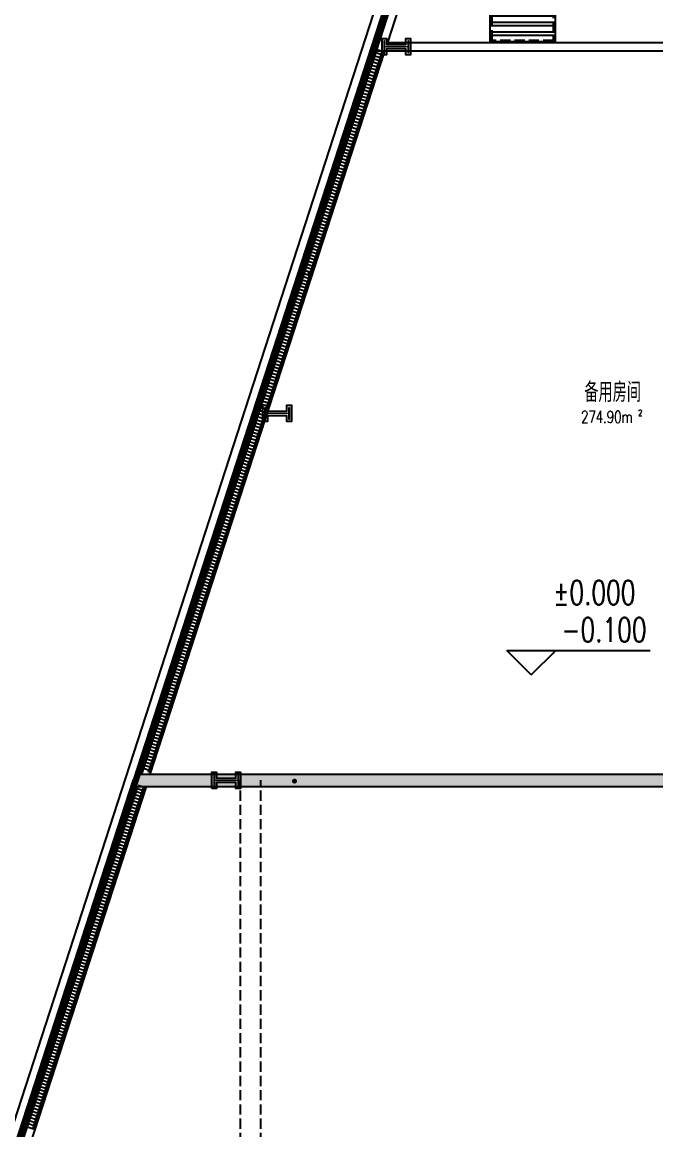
# Model space of a CAD drawing. Extents: x -474411 to 577939, y 0 to 1014176.
# Drawn here: x -248460 to -232918, y 778245 to 805420 of the extents above; entities that cross this region are included whole.
import ezdxf

# ---------------------------------------------------------------- set-up
doc = ezdxf.new("R2010")
doc.units = 0
doc.header["$LTSCALE"] = 1000
doc.header["$MEASUREMENT"] = 0
doc.linetypes.add('DASH', pattern=[0.35, 0.25, -0.1])
doc.layers.get('Defpoints').update_dxf_attribs({"color": 210})
for name, color, linetype in [('A-HATCH-2', 251, 'Continuous'), ('A-LIN-V', 9, 'Continuous'), ('A-SFCE', 30, 'Continuous'), ('A-WINDOW', 140, 'Continuous'), ('AS-WALL', 40, 'Continuous'), ('AS-结构边线层', 200, 'Continuous'), ('DIM_SYMB', 3, 'Continuous'), ('PUB_HATCH', 8, 'Continuous'), ('PUB_TEXT', 7, 'Continuous'), ('建-墙-幕', 4, 'Continuous'), ('建-房间', 7, 'Continuous'), ('建-标高', 3, 'Continuous')]:
    doc.layers.add(name, color=color, linetype=linetype)
doc.layers.add('S-col', color=2, linetype='Continuous', lineweight=0)
doc.styles.add('A-AREA', font='SIMPLEX', dxfattribs={"bigfont": 'GBCBIG'})
doc.styles.add('A-STANDARD', font='SIMPLEX', dxfattribs={"bigfont": 'GBCBIG'})

# ---------------------------------------------------------------- blocks, each defined once
blk = doc.blocks.new('43243')
at = {"layer": 'AS-结构边线层', "color": 8}
blk.add_lwpolyline([(-230898, 832220), (-254254, 760236), (-254254, 741420), (-248304, 741420), (-248304, 741670), (-246204, 741670), (-246204, 741420), (-231804, 741420), (-231804, 741670), (-229704, 741670), (-229704, 741420), (-228964, 741420), (-228964, 741250), (-222244, 741250), (-222244, 741420), (-215304, 741420)], dxfattribs=at)
blk = doc.blocks.new('w4234324')
at = {"layer": 'A-HATCH-2', "color": 8}
for points in [[(-239634, 804620), (-239634, 805020), (-239522, 805020), (-239522, 804874), (-239046, 804874), (-239046, 805020), (-238934, 805020), (-238934, 804620), (-239046, 804620), (-239046, 804766), (-239522, 804766), (-239522, 804620)], [(-242554, 795620), (-242554, 796020), (-242442, 796020), (-242442, 795874), (-241966, 795874), (-241966, 796020), (-241854, 796020), (-241854, 795620), (-241966, 795620), (-241966, 795766), (-242442, 795766), (-242442, 795620)], [(-243804, 786620), (-243804, 787020), (-243692, 787020), (-243692, 786874), (-243216, 786874), (-243216, 787020), (-243104, 787020), (-243104, 786620), (-243216, 786620), (-243216, 786766), (-243692, 786766), (-243692, 786620)]]:
    blk.add_lwpolyline(points, close=True, dxfattribs=at)
at = {"layer": 'S-col', "color": 8}
for points in [[(-239584, 804670), (-239584, 804970), (-239572, 804970), (-239572, 804824), (-238996, 804824), (-238996, 804970), (-238984, 804970), (-238984, 804670), (-238996, 804670), (-238996, 804816), (-239572, 804816), (-239572, 804670)], [(-242504, 795670), (-242504, 795970), (-242492, 795970), (-242492, 795824), (-241916, 795824), (-241916, 795970), (-241904, 795970), (-241904, 795670), (-241916, 795670), (-241916, 795816), (-242492, 795816), (-242492, 795670)], [(-243754, 786670), (-243754, 786970), (-243742, 786970), (-243742, 786824), (-243166, 786824), (-243166, 786970), (-243154, 786970), (-243154, 786670), (-243166, 786670), (-243166, 786816), (-243742, 786816), (-243742, 786670)]]:
    blk.add_lwpolyline(points, close=True, dxfattribs=at)
blk = doc.blocks.new('34242343243')
at = {"color": 8}
for p, q in [((-239596, 804604), (-239786, 804665)), ((-239571, 804680), (-239761, 804742)), ((-239583, 804642), (-239659, 804666)), ((-239670, 804375), (-239860, 804436)), ((-239645, 804451), (-239835, 804513)), ((-239620, 804527), (-239811, 804589)), ((-239658, 804413), (-239734, 804437)), ((-239633, 804489), (-239709, 804514)), ((-239608, 804565), (-239684, 804590)), ((-239769, 804069), (-239959, 804131)), ((-239744, 804146), (-239935, 804207)), ((-239720, 804222), (-239910, 804284)), ((-239695, 804298), (-239885, 804360)), ((-239757, 804107), (-239833, 804132)), ((-239732, 804184), (-239808, 804208)), ((-239707, 804260), (-239783, 804285)), ((-239682, 804336), (-239758, 804361)), ((-239843, 803840), (-240034, 803902)), ((-239819, 803917), (-240009, 803978)), ((-239794, 803993), (-239984, 804055)), ((-239856, 803802), (-239932, 803827)), ((-239831, 803878), (-239907, 803903)), ((-239806, 803955), (-239882, 803979)), ((-239781, 804031), (-239858, 804056)), ((-239942, 803535), (-240133, 803597)), ((-239918, 803611), (-240108, 803673)), ((-239893, 803688), (-240083, 803749)), ((-239868, 803764), (-240058, 803826)), ((-239930, 803573), (-240006, 803598)), ((-239905, 803649), (-239981, 803674)), ((-239881, 803726), (-239957, 803750)), ((-240042, 803230), (-240232, 803291)), ((-240017, 803306), (-240207, 803368)), ((-239992, 803382), (-240182, 803444)), ((-239967, 803459), (-240157, 803520)), ((-240029, 803268), (-240105, 803292)), ((-240004, 803344), (-240080, 803369)), ((-239980, 803420), (-240056, 803445)), ((-239955, 803497), (-240031, 803521)), ((-240116, 803000), (-240306, 803062)), ((-240091, 803077), (-240281, 803139)), ((-240066, 803153), (-240257, 803215)), ((-240103, 803039), (-240180, 803063)), ((-240079, 803115), (-240155, 803140)), ((-240054, 803191), (-240130, 803216)), ((-240215, 802695), (-240405, 802757)), ((-240190, 802771), (-240380, 802833)), ((-240165, 802848), (-240356, 802910)), ((-240141, 802924), (-240331, 802986)), ((-240203, 802733), (-240279, 802758)), ((-240178, 802810), (-240254, 802834)), ((-240153, 802886), (-240229, 802911)), ((-240128, 802962), (-240204, 802987)), ((-240289, 802466), (-240479, 802528)), ((-240264, 802542), (-240455, 802604)), ((-240240, 802619), (-240430, 802681)), ((-240277, 802504), (-240353, 802529)), ((-240252, 802581), (-240328, 802605)), ((-240227, 802657), (-240303, 802682)), ((-240388, 802161), (-240579, 802223)), ((-240364, 802237), (-240554, 802299)), ((-240339, 802313), (-240529, 802375)), ((-240314, 802390), (-240504, 802452)), ((-240376, 802199), (-240452, 802224)), ((-240351, 802275), (-240427, 802300)), ((-240326, 802352), (-240402, 802376)), ((-240302, 802428), (-240378, 802453)), ((-240463, 801932), (-240653, 801994)), ((-240438, 802008), (-240628, 802070)), ((-240413, 802084), (-240603, 802146)), ((-240450, 801970), (-240526, 801995)), ((-240425, 802046), (-240502, 802071)), ((-240401, 802123), (-240477, 802147)), ((-240562, 801626), (-240752, 801688)), ((-240537, 801703), (-240727, 801765)), ((-240512, 801779), (-240702, 801841)), ((-240487, 801855), (-240678, 801917)), ((-240549, 801665), (-240625, 801689)), ((-240525, 801741), (-240601, 801766)), ((-240500, 801817), (-240576, 801842)), ((-240475, 801894), (-240551, 801918)), ((-240661, 801321), (-240851, 801383)), ((-240636, 801397), (-240826, 801459)), ((-240611, 801474), (-240801, 801536)), ((-240586, 801550), (-240777, 801612)), ((-240648, 801359), (-240724, 801384)), ((-240624, 801436), (-240700, 801460)), ((-240599, 801512), (-240675, 801537)), ((-240574, 801588), (-240650, 801613)), ((-240735, 801092), (-240925, 801154)), ((-240710, 801168), (-240901, 801230)), ((-240685, 801245), (-240876, 801306)), ((-240723, 801130), (-240799, 801155)), ((-240698, 801207), (-240774, 801231)), ((-240673, 801283), (-240749, 801308)), ((-240834, 800787), (-241024, 800848)), ((-240809, 800863), (-241000, 800925)), ((-240785, 800939), (-240975, 801001)), ((-240760, 801016), (-240950, 801077)), ((-240822, 800825), (-240898, 800850)), ((-240797, 800901), (-240873, 800926)), ((-240772, 800978), (-240848, 801002)), ((-240747, 801054), (-240824, 801079)), ((-240908, 800558), (-241099, 800619)), ((-240884, 800634), (-241074, 800696)), ((-240859, 800710), (-241049, 800772)), ((-240896, 800596), (-240972, 800621)), ((-240871, 800672), (-240947, 800697)), ((-240846, 800749), (-240923, 800773)), ((-241007, 800252), (-241198, 800314)), ((-240983, 800329), (-241173, 800390)), ((-240958, 800405), (-241148, 800467)), ((-240933, 800481), (-241123, 800543)), ((-240995, 800291), (-241071, 800315)), ((-240970, 800367), (-241046, 800392)), ((-240946, 800443), (-241022, 800468)), ((-240921, 800520), (-240997, 800544)), ((-241082, 800023), (-241272, 800085)), ((-241057, 800100), (-241247, 800161)), ((-241032, 800176), (-241222, 800238)), ((-241069, 800062), (-241145, 800086)), ((-241045, 800138), (-241121, 800163)), ((-241020, 800214), (-241096, 800239)), ((-241181, 799718), (-241371, 799780)), ((-241156, 799794), (-241346, 799856)), ((-241131, 799871), (-241322, 799932)), ((-241107, 799947), (-241297, 800009)), ((-241168, 799756), (-241245, 799781)), ((-241144, 799833), (-241220, 799857)), ((-241119, 799909), (-241195, 799934)), ((-241094, 799985), (-241170, 800010)), ((-241255, 799489), (-241445, 799551)), ((-241230, 799565), (-241421, 799627)), ((-241206, 799642), (-241396, 799703)), ((-241243, 799527), (-241319, 799552)), ((-241218, 799604), (-241294, 799628)), ((-241193, 799680), (-241269, 799705)), ((-241354, 799184), (-241544, 799245)), ((-241329, 799260), (-241520, 799322)), ((-241305, 799336), (-241495, 799398)), ((-241280, 799413), (-241470, 799474)), ((-241342, 799222), (-241418, 799247)), ((-241317, 799298), (-241393, 799323)), ((-241292, 799375), (-241368, 799399)), ((-241268, 799451), (-241344, 799476)), ((-241453, 798878), (-241644, 798940)), ((-241429, 798955), (-241619, 799016)), ((-241404, 799031), (-241594, 799093)), ((-241379, 799107), (-241569, 799169)), ((-241441, 798917), (-241517, 798941)), ((-241416, 798993), (-241492, 799018)), ((-241391, 799069), (-241467, 799094)), ((-241367, 799146), (-241443, 799170)), ((-241528, 798649), (-241718, 798711)), ((-241503, 798726), (-241693, 798787)), ((-241478, 798802), (-241668, 798864)), ((-241515, 798688), (-241591, 798712)), ((-241490, 798764), (-241567, 798789)), ((-241466, 798840), (-241542, 798865)), ((-241627, 798344), (-241817, 798406)), ((-241602, 798420), (-241792, 798482)), ((-241577, 798497), (-241767, 798558)), ((-241552, 798573), (-241743, 798635)), ((-241614, 798382), (-241690, 798407)), ((-241590, 798459), (-241666, 798483)), ((-241565, 798535), (-241641, 798560)), ((-241540, 798611), (-241616, 798636)), ((-241701, 798115), (-241891, 798177)), ((-241676, 798191), (-241866, 798253)), ((-241651, 798268), (-241842, 798329)), ((-241689, 798153), (-241765, 798178)), ((-241664, 798230), (-241740, 798254)), ((-241639, 798306), (-241715, 798331)), ((-241800, 797810), (-241990, 797871)), ((-241775, 797886), (-241966, 797948)), ((-241751, 797962), (-241941, 798024)), ((-241726, 798039), (-241916, 798100)), ((-241788, 797848), (-241864, 797873)), ((-241763, 797924), (-241839, 797949)), ((-241738, 798001), (-241814, 798025)), ((-241713, 798077), (-241789, 798102)), ((-241874, 797581), (-242065, 797642)), ((-241850, 797657), (-242040, 797719)), ((-241825, 797733), (-242015, 797795)), ((-241862, 797619), (-241938, 797644)), ((-241837, 797695), (-241913, 797720)), ((-241812, 797771), (-241889, 797796)), ((-241973, 797275), (-242164, 797337)), ((-241949, 797352), (-242139, 797413)), ((-241924, 797428), (-242114, 797490)), ((-241899, 797504), (-242089, 797566)), ((-241961, 797313), (-242037, 797338)), ((-241936, 797390), (-242012, 797415)), ((-241912, 797466), (-241988, 797491)), ((-241887, 797542), (-241963, 797567)), ((-242048, 797046), (-242238, 797108)), ((-242023, 797123), (-242213, 797184)), ((-241998, 797199), (-242188, 797261)), ((-242060, 797008), (-242136, 797033)), ((-242035, 797084), (-242111, 797109)), ((-242011, 797161), (-242087, 797186)), ((-241986, 797237), (-242062, 797262)), ((-242147, 796741), (-242337, 796803)), ((-242122, 796817), (-242312, 796879)), ((-242097, 796894), (-242288, 796955)), ((-242073, 796970), (-242263, 797032)), ((-242134, 796779), (-242211, 796804)), ((-242110, 796855), (-242186, 796880)), ((-242085, 796932), (-242161, 796956)), ((-242246, 796436), (-242436, 796497)), ((-242221, 796512), (-242411, 796574)), ((-242196, 796588), (-242387, 796650)), ((-242172, 796665), (-242362, 796726)), ((-242234, 796474), (-242310, 796498)), ((-242209, 796550), (-242285, 796575)), ((-242184, 796626), (-242260, 796651)), ((-242159, 796703), (-242235, 796727)), ((-242320, 796207), (-242510, 796268)), ((-242295, 796283), (-242486, 796345)), ((-242271, 796359), (-242461, 796421)), ((-242308, 796245), (-242384, 796269)), ((-242283, 796321), (-242359, 796346)), ((-242258, 796397), (-242334, 796422)), ((-242419, 795901), (-242609, 795963)), ((-242394, 795978), (-242585, 796039)), ((-242370, 796054), (-242560, 796116)), ((-242345, 796130), (-242535, 796192)), ((-242407, 795939), (-242483, 795964)), ((-242382, 796016), (-242458, 796040)), ((-242357, 796092), (-242433, 796117)), ((-242333, 796168), (-242409, 796193)), ((-242494, 795672), (-242684, 795734)), ((-242469, 795749), (-242659, 795810)), ((-242444, 795825), (-242634, 795887)), ((-242481, 795710), (-242557, 795735)), ((-242456, 795787), (-242533, 795811)), ((-242432, 795863), (-242508, 795888)), ((-242593, 795367), (-242783, 795429)), ((-242568, 795443), (-242758, 795505)), ((-242543, 795520), (-242733, 795581)), ((-242518, 795596), (-242709, 795658)), ((-242580, 795405), (-242656, 795430)), ((-242555, 795481), (-242632, 795506)), ((-242531, 795558), (-242607, 795582)), ((-242506, 795634), (-242582, 795659)), ((-242667, 795138), (-242857, 795200)), ((-242642, 795214), (-242832, 795276)), ((-242617, 795291), (-242808, 795352)), ((-242655, 795176), (-242731, 795201)), ((-242630, 795252), (-242706, 795277)), ((-242605, 795329), (-242681, 795353)), ((-242766, 794833), (-242956, 794894)), ((-242741, 794909), (-242931, 794971)), ((-242716, 794985), (-242907, 795047)), ((-242692, 795062), (-242882, 795123)), ((-242754, 794871), (-242830, 794895)), ((-242729, 794947), (-242805, 794972)), ((-242704, 795023), (-242780, 795048)), ((-242679, 795100), (-242755, 795124)), ((-242865, 794527), (-243055, 794589)), ((-242840, 794604), (-243031, 794665)), ((-242816, 794680), (-243006, 794742)), ((-242791, 794756), (-242981, 794818)), ((-242853, 794565), (-242929, 794590)), ((-242828, 794642), (-242904, 794666)), ((-242803, 794718), (-242879, 794743)), ((-242778, 794794), (-242854, 794819)), ((-242939, 794298), (-243130, 794360)), ((-242915, 794375), (-243105, 794436)), ((-242890, 794451), (-243080, 794513)), ((-242927, 794336), (-243003, 794361)), ((-242902, 794413), (-242978, 794437)), ((-242877, 794489), (-242954, 794514)), ((-243038, 793993), (-243229, 794055)), ((-243014, 794069), (-243204, 794131)), ((-242989, 794146), (-243179, 794207)), ((-242964, 794222), (-243154, 794284)), ((-243026, 794031), (-243102, 794056)), ((-243001, 794107), (-243077, 794132)), ((-242977, 794184), (-243053, 794208)), ((-242952, 794260), (-243028, 794285)), ((-243113, 793764), (-243303, 793826)), ((-243088, 793840), (-243278, 793902)), ((-243063, 793917), (-243253, 793978)), ((-243100, 793802), (-243176, 793827)), ((-243076, 793878), (-243152, 793903)), ((-243051, 793955), (-243127, 793979)), ((-243212, 793459), (-243402, 793520)), ((-243187, 793535), (-243377, 793597)), ((-243162, 793611), (-243353, 793673)), ((-243138, 793688), (-243328, 793749)), ((-243199, 793497), (-243276, 793521)), ((-243175, 793573), (-243251, 793598)), ((-243150, 793649), (-243226, 793674)), ((-243125, 793726), (-243201, 793750)), ((-243286, 793230), (-243476, 793291)), ((-243261, 793306), (-243452, 793368)), ((-243237, 793382), (-243427, 793444)), ((-243274, 793268), (-243350, 793292)), ((-243249, 793344), (-243325, 793369)), ((-243224, 793420), (-243300, 793445)), ((-243385, 792924), (-243575, 792986)), ((-243360, 793001), (-243551, 793062)), ((-243336, 793077), (-243526, 793139)), ((-243311, 793153), (-243501, 793215)), ((-243373, 792962), (-243449, 792987)), ((-243348, 793039), (-243424, 793063)), ((-243323, 793115), (-243399, 793140)), ((-243299, 793191), (-243375, 793216)), ((-243460, 792695), (-243650, 792757)), ((-243435, 792772), (-243625, 792833)), ((-243410, 792848), (-243600, 792910)), ((-243447, 792733), (-243523, 792758)), ((-243422, 792810), (-243498, 792834)), ((-243398, 792886), (-243474, 792911)), ((-243559, 792390), (-243749, 792452)), ((-243534, 792466), (-243724, 792528)), ((-243509, 792543), (-243699, 792604)), ((-243484, 792619), (-243675, 792681)), ((-243546, 792428), (-243622, 792453)), ((-243521, 792504), (-243598, 792529)), ((-243497, 792581), (-243573, 792605)), ((-243472, 792657), (-243548, 792682)), ((-243658, 792084), (-243848, 792146)), ((-243633, 792161), (-243823, 792223)), ((-243608, 792237), (-243798, 792299)), ((-243583, 792313), (-243774, 792375)), ((-243645, 792123), (-243721, 792147)), ((-243621, 792199), (-243697, 792224)), ((-243596, 792275), (-243672, 792300)), ((-243571, 792352), (-243647, 792376)), ((-243732, 791855), (-243922, 791917)), ((-243707, 791932), (-243897, 791994)), ((-243682, 792008), (-243873, 792070)), ((-243720, 791894), (-243796, 791918)), ((-243695, 791970), (-243771, 791995)), ((-243670, 792046), (-243746, 792071)), ((-243831, 791550), (-244021, 791612)), ((-243806, 791626), (-243997, 791688)), ((-243782, 791703), (-243972, 791765)), ((-243757, 791779), (-243947, 791841)), ((-243819, 791588), (-243895, 791613)), ((-243794, 791665), (-243870, 791689)), ((-243769, 791741), (-243845, 791766)), ((-243744, 791817), (-243820, 791842)), ((-243905, 791321), (-244096, 791383)), ((-243881, 791397), (-244071, 791459)), ((-243856, 791474), (-244046, 791536)), ((-243893, 791359), (-243969, 791384)), ((-243868, 791436), (-243944, 791460)), ((-243843, 791512), (-243920, 791537)), ((-244004, 791016), (-244195, 791078)), ((-243980, 791092), (-244170, 791154)), ((-243955, 791168), (-244145, 791230)), ((-243930, 791245), (-244120, 791307)), ((-243992, 791054), (-244068, 791079)), ((-243967, 791130), (-244043, 791155)), ((-243942, 791207), (-244019, 791231)), ((-243918, 791283), (-243994, 791308)), ((-244079, 790787), (-244269, 790849)), ((-244054, 790863), (-244244, 790925)), ((-244029, 790939), (-244219, 791001)), ((-244066, 790825), (-244142, 790850)), ((-244042, 790901), (-244118, 790926)), ((-244017, 790978), (-244093, 791002)), ((-244178, 790481), (-244368, 790543)), ((-244153, 790558), (-244343, 790620)), ((-244128, 790634), (-244318, 790696)), ((-244103, 790710), (-244294, 790772)), ((-244165, 790520), (-244242, 790544)), ((-244141, 790596), (-244217, 790621)), ((-244116, 790672), (-244192, 790697)), ((-244091, 790749), (-244167, 790773)), ((-244252, 790252), (-244442, 790314)), ((-244227, 790329), (-244418, 790390)), ((-244203, 790405), (-244393, 790467)), ((-244240, 790291), (-244316, 790315)), ((-244215, 790367), (-244291, 790392)), ((-244190, 790443), (-244266, 790468)), ((-244351, 789947), (-244541, 790009)), ((-244326, 790023), (-244517, 790085)), ((-244302, 790100), (-244492, 790161)), ((-244277, 790176), (-244467, 790238)), ((-244339, 789985), (-244415, 790010)), ((-244314, 790062), (-244390, 790086)), ((-244289, 790138), (-244365, 790163)), ((-244264, 790214), (-244341, 790239)), ((-244450, 789642), (-244640, 789703)), ((-244425, 789718), (-244616, 789780)), ((-244401, 789794), (-244591, 789856)), ((-244376, 789871), (-244566, 789932)), ((-244438, 789680), (-244514, 789705)), ((-244413, 789756), (-244489, 789781)), ((-244388, 789833), (-244464, 789857)), ((-244364, 789909), (-244440, 789934)), ((-244525, 789413), (-244715, 789474)), ((-244500, 789489), (-244690, 789551)), ((-244475, 789565), (-244665, 789627)), ((-244512, 789451), (-244588, 789476)), ((-244487, 789527), (-244563, 789552)), ((-244463, 789604), (-244539, 789628)), ((-244624, 789107), (-244814, 789169)), ((-244599, 789184), (-244789, 789245)), ((-244574, 789260), (-244764, 789322)), ((-244549, 789336), (-244740, 789398)), ((-244611, 789146), (-244687, 789170)), ((-244586, 789222), (-244663, 789247)), ((-244562, 789298), (-244638, 789323)), ((-244537, 789375), (-244613, 789399)), ((-244698, 788878), (-244888, 788940)), ((-244673, 788955), (-244863, 789016)), ((-244648, 789031), (-244839, 789093)), ((-244686, 788917), (-244762, 788941)), ((-244661, 788993), (-244737, 789018)), ((-244636, 789069), (-244712, 789094)), ((-244797, 788573), (-244987, 788635)), ((-244772, 788649), (-244962, 788711)), ((-244747, 788726), (-244938, 788787)), ((-244723, 788802), (-244913, 788864)), ((-244785, 788611), (-244861, 788636)), ((-244760, 788688), (-244836, 788712)), ((-244735, 788764), (-244811, 788789)), ((-244710, 788840), (-244786, 788865)), ((-244871, 788344), (-245062, 788406)), ((-244847, 788420), (-245037, 788482)), ((-244822, 788497), (-245012, 788558)), ((-244859, 788382), (-244935, 788407)), ((-244834, 788459), (-244910, 788483)), ((-244809, 788535), (-244885, 788560)), ((-244970, 788039), (-245161, 788100)), ((-244946, 788115), (-245136, 788177)), ((-244921, 788191), (-245111, 788253)), ((-244896, 788268), (-245086, 788329)), ((-244958, 788077), (-245034, 788102)), ((-244933, 788153), (-245009, 788178)), ((-244908, 788230), (-244985, 788254)), ((-244884, 788306), (-244960, 788331)), ((-245069, 787733), (-245260, 787795)), ((-245045, 787810), (-245235, 787871)), ((-245020, 787886), (-245210, 787948)), ((-244995, 787962), (-245185, 788024)), ((-245057, 787772), (-245133, 787796)), ((-245032, 787848), (-245108, 787873)), ((-245008, 787924), (-245084, 787949)), ((-244983, 788001), (-245059, 788025)), ((-245144, 787504), (-245334, 787566)), ((-245119, 787581), (-245309, 787642)), ((-245094, 787657), (-245284, 787719)), ((-245131, 787543), (-245207, 787567)), ((-245107, 787619), (-245183, 787644)), ((-245082, 787695), (-245158, 787720)), ((-245243, 787199), (-245433, 787261)), ((-245218, 787275), (-245408, 787337)), ((-245193, 787352), (-245384, 787413)), ((-245169, 787428), (-245359, 787490)), ((-245230, 787237), (-245307, 787262)), ((-245206, 787314), (-245282, 787338)), ((-245181, 787390), (-245257, 787415)), ((-245156, 787466), (-245232, 787491)), ((-245292, 787046), (-245483, 787108)), ((-245268, 787123), (-245458, 787184)), ((-245305, 787008), (-245381, 787033)), ((-245280, 787085), (-245356, 787109)), ((-245255, 787161), (-245331, 787186)), ((-245502, 786401), (-245692, 786463)), ((-245477, 786478), (-245667, 786539)), ((-245452, 786554), (-245642, 786615)), ((-245427, 786630), (-245618, 786692)), ((-245489, 786439), (-245565, 786464)), ((-245465, 786516), (-245541, 786540)), ((-245440, 786592), (-245516, 786616)), ((-245576, 786173), (-245766, 786235)), ((-245551, 786249), (-245741, 786311)), ((-245526, 786325), (-245717, 786387)), ((-245563, 786211), (-245639, 786236)), ((-245539, 786287), (-245615, 786312)), ((-245514, 786363), (-245590, 786388)), ((-245675, 785868), (-245865, 785930)), ((-245650, 785944), (-245840, 786006)), ((-245625, 786021), (-245815, 786082)), ((-245600, 786097), (-245791, 786158)), ((-245662, 785906), (-245738, 785931)), ((-245638, 785983), (-245714, 786007)), ((-245613, 786059), (-245689, 786083)), ((-245588, 786135), (-245664, 786160)), ((-245773, 785564), (-245964, 785625)), ((-245749, 785640), (-245939, 785701)), ((-245724, 785716), (-245914, 785778)), ((-245699, 785792), (-245890, 785854)), ((-245761, 785602), (-245837, 785626)), ((-245736, 785678), (-245812, 785703)), ((-245712, 785754), (-245788, 785779)), ((-245687, 785830), (-245763, 785855)), ((-245848, 785335), (-246038, 785397)), ((-245823, 785411), (-246013, 785473)), ((-245798, 785487), (-245988, 785549)), ((-245835, 785373), (-245911, 785398)), ((-245811, 785449), (-245887, 785474)), ((-245786, 785526), (-245862, 785550)), ((-245946, 785030), (-246137, 785092)), ((-245922, 785107), (-246112, 785168)), ((-245897, 785183), (-246087, 785245)), ((-245872, 785259), (-246063, 785321)), ((-245934, 785069), (-246010, 785093)), ((-245909, 785145), (-245985, 785169)), ((-245885, 785221), (-245961, 785246)), ((-245860, 785297), (-245936, 785322)), ((-246021, 784802), (-246211, 784864)), ((-245996, 784878), (-246186, 784940)), ((-245971, 784954), (-246161, 785016)), ((-246008, 784840), (-246084, 784865)), ((-245983, 784916), (-246060, 784941)), ((-245959, 784992), (-246035, 785017)), ((-246119, 784497), (-246310, 784559)), ((-246095, 784574), (-246285, 784635)), ((-246070, 784650), (-246260, 784711)), ((-246045, 784726), (-246236, 784788)), ((-246107, 784535), (-246183, 784560)), ((-246082, 784612), (-246158, 784636)), ((-246058, 784688), (-246134, 784712)), ((-246033, 784764), (-246109, 784789)), ((-246194, 784269), (-246384, 784331)), ((-246169, 784345), (-246359, 784407)), ((-246144, 784421), (-246334, 784483)), ((-246181, 784307), (-246257, 784332)), ((-246156, 784383), (-246233, 784408)), ((-246132, 784459), (-246208, 784484)), ((-246292, 783964), (-246483, 784026)), ((-246268, 784040), (-246458, 784102)), ((-246243, 784117), (-246433, 784178)), ((-246218, 784193), (-246408, 784254)), ((-246280, 784002), (-246356, 784027)), ((-246255, 784078), (-246331, 784103)), ((-246231, 784155), (-246307, 784179)), ((-246206, 784231), (-246282, 784255)), ((-246391, 783660), (-246581, 783721)), ((-246367, 783736), (-246557, 783797)), ((-246342, 783812), (-246532, 783874)), ((-246317, 783888), (-246507, 783950)), ((-246379, 783698), (-246455, 783722)), ((-246354, 783774), (-246430, 783798)), ((-246329, 783850), (-246406, 783875)), ((-246305, 783926), (-246381, 783951)), ((-246465, 783431), (-246656, 783493)), ((-246441, 783507), (-246631, 783569)), ((-246416, 783583), (-246606, 783645)), ((-246453, 783469), (-246529, 783494)), ((-246428, 783545), (-246504, 783570)), ((-246404, 783621), (-246480, 783646)), ((-246564, 783126), (-246754, 783188)), ((-246540, 783203), (-246730, 783264)), ((-246515, 783279), (-246705, 783340)), ((-246490, 783355), (-246680, 783417)), ((-246552, 783165), (-246628, 783189)), ((-246527, 783241), (-246603, 783265)), ((-246502, 783317), (-246579, 783342)), ((-246478, 783393), (-246554, 783418)), ((-246638, 782898), (-246829, 782960)), ((-246614, 782974), (-246804, 783036)), ((-246589, 783050), (-246779, 783112)), ((-246626, 782936), (-246702, 782961)), ((-246601, 783012), (-246677, 783037)), ((-246577, 783088), (-246653, 783113)), ((-246737, 782593), (-246927, 782655)), ((-246712, 782669), (-246903, 782731)), ((-246688, 782746), (-246878, 782807)), ((-246663, 782822), (-246853, 782883)), ((-246725, 782631), (-246801, 782656)), ((-246700, 782708), (-246776, 782732)), ((-246675, 782784), (-246752, 782808)), ((-246651, 782860), (-246727, 782885)), ((-246811, 782365), (-247002, 782427)), ((-246787, 782441), (-246977, 782503)), ((-246762, 782517), (-246952, 782579)), ((-246799, 782403), (-246875, 782428)), ((-246774, 782479), (-246850, 782504)), ((-246750, 782555), (-246826, 782580)), ((-246910, 782060), (-247100, 782122)), ((-246885, 782136), (-247076, 782198)), ((-246861, 782212), (-247051, 782274)), ((-246836, 782289), (-247026, 782350)), ((-246898, 782098), (-246974, 782123)), ((-246873, 782174), (-246949, 782199)), ((-246848, 782251), (-246924, 782275)), ((-246824, 782327), (-246900, 782351)), ((-247009, 781755), (-247199, 781817)), ((-246984, 781832), (-247175, 781893)), ((-246960, 781908), (-247150, 781970)), ((-246935, 781984), (-247125, 782046)), ((-246997, 781794), (-247073, 781818)), ((-246972, 781870), (-247048, 781894)), ((-246947, 781946), (-247023, 781971)), ((-246923, 782022), (-246999, 782047)), ((-247083, 781527), (-247273, 781589)), ((-247058, 781603), (-247249, 781665)), ((-247034, 781679), (-247224, 781741)), ((-247071, 781565), (-247147, 781590)), ((-247046, 781641), (-247122, 781666)), ((-247021, 781717), (-247097, 781742)), ((-247182, 781222), (-247372, 781284)), ((-247157, 781299), (-247348, 781360)), ((-247133, 781375), (-247323, 781436)), ((-247108, 781451), (-247298, 781513)), ((-247170, 781260), (-247246, 781285)), ((-247145, 781337), (-247221, 781361)), ((-247120, 781413), (-247196, 781437)), ((-247096, 781489), (-247172, 781514)), ((-247256, 780994), (-247446, 781056)), ((-247231, 781070), (-247422, 781132)), ((-247207, 781146), (-247397, 781208)), ((-247244, 781032), (-247320, 781057)), ((-247219, 781108), (-247295, 781133)), ((-247194, 781184), (-247270, 781209)), ((-247355, 780689), (-247545, 780751)), ((-247330, 780765), (-247521, 780827)), ((-247306, 780842), (-247496, 780903)), ((-247281, 780918), (-247471, 780979)), ((-247343, 780727), (-247419, 780752)), ((-247318, 780803), (-247394, 780828)), ((-247293, 780880), (-247369, 780904)), ((-247269, 780956), (-247345, 780980)), ((-247429, 780461), (-247619, 780522)), ((-247404, 780537), (-247595, 780599)), ((-247380, 780613), (-247570, 780675)), ((-247417, 780499), (-247493, 780524)), ((-247392, 780575), (-247468, 780600)), ((-247367, 780651), (-247443, 780676)), ((-247528, 780156), (-247718, 780218)), ((-247503, 780232), (-247694, 780294)), ((-247479, 780308), (-247669, 780370)), ((-247454, 780385), (-247644, 780446)), ((-247516, 780194), (-247592, 780219)), ((-247491, 780270), (-247567, 780295)), ((-247466, 780346), (-247542, 780371)), ((-247441, 780423), (-247518, 780447)), ((-247627, 779851), (-247817, 779913)), ((-247602, 779928), (-247792, 779989)), ((-247577, 780004), (-247768, 780065)), ((-247553, 780080), (-247743, 780142)), ((-247614, 779890), (-247691, 779914)), ((-247590, 779966), (-247666, 779990)), ((-247565, 780042), (-247641, 780067)), ((-247540, 780118), (-247616, 780143)), ((-247701, 779623), (-247891, 779685)), ((-247676, 779699), (-247866, 779761)), ((-247652, 779775), (-247842, 779837)), ((-247689, 779661), (-247765, 779686)), ((-247664, 779737), (-247740, 779762)), ((-247639, 779813), (-247715, 779838)), ((-247800, 779318), (-247990, 779380)), ((-247775, 779394), (-247965, 779456)), ((-247750, 779471), (-247941, 779532)), ((-247726, 779547), (-247916, 779609)), ((-247787, 779356), (-247864, 779381)), ((-247763, 779433), (-247839, 779457)), ((-247738, 779509), (-247814, 779533)), ((-247713, 779585), (-247789, 779610)), ((-247874, 779090), (-248064, 779152)), ((-247849, 779166), (-248039, 779228)), ((-247825, 779242), (-248015, 779304)), ((-247862, 779128), (-247938, 779153)), ((-247837, 779204), (-247913, 779229)), ((-247812, 779280), (-247888, 779305)), ((-247973, 778785), (-248163, 778847)), ((-247948, 778861), (-248138, 778923)), ((-247923, 778937), (-248114, 778999)), ((-247899, 779014), (-248089, 779075)), ((-247960, 778823), (-248037, 778848)), ((-247936, 778899), (-248012, 778924)), ((-247911, 778976), (-247987, 779000)), ((-247886, 779052), (-247962, 779076)), ((-248047, 778557), (-248237, 778618)), ((-248022, 778633), (-248212, 778695)), ((-247998, 778709), (-248188, 778771)), ((-248035, 778595), (-248111, 778619)), ((-248010, 778671), (-248086, 778696)), ((-247985, 778747), (-248061, 778772)), ((-248146, 778252), (-248336, 778314)), ((-248121, 778328), (-248311, 778390)), ((-248096, 778404), (-248287, 778466)), ((-248072, 778481), (-248262, 778542)), ((-248133, 778290), (-248210, 778315)), ((-248109, 778366), (-248185, 778391)), ((-248084, 778442), (-248160, 778467)), ((-248059, 778519), (-248135, 778543))]:
    blk.add_line(p, q, dxfattribs=at)
at = {"layer": 'A-LIN-V', "color": 8}
for p, q in [((-245527, 786970), (-239761, 804742)), ((-245317, 786970), (-239571, 804680)), ((-254054, 760690), (-245625, 786670)), ((-253854, 760659), (-245414, 786670))]:
    blk.add_line(p, q, dxfattribs=at)
at = {"layer": 'Defpoints', "color": 8}
for p in [(-239670, 804375), (-239645, 804451), (-239620, 804527), (-239596, 804604), (-239744, 804146), (-239720, 804222), (-239695, 804298), (-239843, 803840), (-239819, 803917), (-239794, 803993), (-239769, 804069), (-239918, 803611), (-239893, 803688), (-239868, 803764), (-240017, 803306), (-239992, 803382), (-239967, 803459), (-239942, 803535), (-240091, 803077), (-240066, 803153), (-240042, 803230), (-240190, 802771), (-240165, 802848), (-240141, 802924), (-240116, 803000), (-240264, 802542), (-240240, 802619), (-240215, 802695), (-240364, 802237), (-240339, 802313), (-240314, 802390), (-240289, 802466), (-240463, 801932), (-240438, 802008), (-240413, 802084), (-240388, 802161), (-240537, 801703), (-240512, 801779), (-240487, 801855), (-240636, 801397), (-240611, 801474), (-240586, 801550), (-240562, 801626), (-240710, 801168), (-240685, 801245), (-240661, 801321), (-240809, 800863), (-240785, 800939), (-240760, 801016), (-240735, 801092), (-240884, 800634), (-240859, 800710), (-240834, 800787), (-240983, 800329), (-240958, 800405), (-240933, 800481), (-240908, 800558), (-241082, 800023), (-241057, 800100), (-241032, 800176), (-241007, 800252), (-241156, 799794), (-241131, 799871), (-241107, 799947), (-241255, 799489), (-241230, 799565), (-241206, 799642), (-241181, 799718), (-241329, 799260), (-241305, 799336), (-241280, 799413), (-241429, 798955), (-241404, 799031), (-241379, 799107), (-241354, 799184), (-241503, 798726), (-241478, 798802), (-241453, 798878), (-241602, 798420), (-241577, 798497), (-241552, 798573), (-241528, 798649), (-241676, 798191), (-241651, 798268), (-241627, 798344), (-241775, 797886), (-241751, 797962), (-241726, 798039), (-241701, 798115), (-241874, 797581), (-241850, 797657), (-241825, 797733), (-241800, 797810), (-241949, 797352), (-241924, 797428), (-241899, 797504), (-242048, 797046), (-242023, 797123), (-241998, 797199), (-241973, 797275), (-242122, 796817), (-242097, 796894), (-242073, 796970), (-242221, 796512), (-242196, 796588), (-242172, 796665), (-242147, 796741), (-242295, 796283), (-242271, 796359), (-242246, 796436), (-242394, 795978), (-242370, 796054), (-242345, 796130), (-242320, 796207), (-242469, 795749), (-242444, 795825), (-242419, 795901), (-242568, 795443), (-242543, 795520), (-242518, 795596), (-242494, 795672), (-242667, 795138), (-242642, 795214), (-242617, 795291), (-242593, 795367), (-242741, 794909), (-242716, 794985), (-242692, 795062), (-242840, 794604), (-242816, 794680), (-242791, 794756), (-242766, 794833), (-242915, 794375), (-242890, 794451), (-242865, 794527), (-243014, 794069), (-242989, 794146), (-242964, 794222), (-242939, 794298), (-243088, 793840), (-243063, 793917), (-243038, 793993), (-243187, 793535), (-243162, 793611), (-243138, 793688), (-243113, 793764), (-243286, 793230), (-243261, 793306), (-243237, 793382), (-243212, 793459), (-243360, 793001), (-243336, 793077), (-243311, 793153), (-243460, 792695), (-243435, 792772), (-243410, 792848), (-243385, 792924), (-243534, 792466), (-243509, 792543), (-243484, 792619), (-243633, 792161), (-243608, 792237), (-243583, 792313), (-243559, 792390), (-243707, 791932), (-243682, 792008), (-243658, 792084), (-243806, 791626), (-243782, 791703), (-243757, 791779), (-243732, 791855), (-243881, 791397), (-243856, 791474), (-243831, 791550), (-243980, 791092), (-243955, 791168), (-243930, 791245), (-243905, 791321), (-244079, 790787), (-244054, 790863), (-244029, 790939), (-244004, 791016), (-244153, 790558), (-244128, 790634), (-244103, 790710), (-244252, 790252), (-244227, 790329), (-244203, 790405), (-244178, 790481), (-244326, 790023), (-244302, 790100), (-244277, 790176), (-244425, 789718), (-244401, 789794), (-244376, 789871), (-244351, 789947), (-244500, 789489), (-244475, 789565), (-244450, 789642), (-244599, 789184), (-244574, 789260), (-244549, 789336), (-244525, 789413), (-244673, 788955), (-244648, 789031), (-244624, 789107), (-244772, 788649), (-244747, 788726), (-244723, 788802), (-244698, 788878), (-244871, 788344), (-244847, 788420), (-244822, 788497), (-244797, 788573), (-244946, 788115), (-244921, 788191), (-244896, 788268), (-245045, 787810), (-245020, 787886), (-244995, 787962), (-244970, 788039), (-245119, 787581), (-245094, 787657), (-245069, 787733), (-245218, 787275), (-245193, 787352), (-245169, 787428), (-245144, 787504), (-245292, 787046), (-245268, 787123), (-245243, 787199), (-245317, 786970), (-245477, 786478), (-245452, 786554), (-245576, 786173), (-245551, 786249), (-245526, 786325), (-245502, 786401), (-245650, 785944), (-245625, 786021), (-245600, 786097), (-245749, 785640), (-245724, 785716), (-245699, 785792), (-245675, 785868), (-245823, 785411), (-245798, 785487), (-245773, 785564), (-245922, 785107), (-245897, 785183), (-245872, 785259), (-245848, 785335), (-245996, 784878), (-245971, 784954), (-245946, 785030), (-246095, 784574), (-246070, 784650), (-246045, 784726), (-246021, 784802), (-246194, 784269), (-246169, 784345), (-246144, 784421), (-246119, 784497), (-246268, 784040), (-246243, 784117), (-246218, 784193), (-246367, 783736), (-246342, 783812), (-246317, 783888), (-246292, 783964), (-246441, 783507), (-246416, 783583), (-246391, 783660), (-246540, 783203), (-246515, 783279), (-246490, 783355), (-246465, 783431), (-246614, 782974), (-246589, 783050), (-246564, 783126), (-246712, 782669), (-246688, 782746), (-246663, 782822), (-246638, 782898), (-246811, 782365), (-246787, 782441), (-246762, 782517), (-246737, 782593), (-246885, 782136), (-246861, 782212), (-246836, 782289), (-246984, 781832), (-246960, 781908), (-246935, 781984), (-246910, 782060), (-247058, 781603), (-247034, 781679), (-247009, 781755), (-247157, 781299), (-247133, 781375), (-247108, 781451), (-247083, 781527), (-247231, 781070), (-247207, 781146), (-247182, 781222), (-247330, 780765), (-247306, 780842), (-247281, 780918), (-247256, 780994), (-247429, 780461), (-247404, 780537), (-247380, 780613), (-247355, 780689), (-247503, 780232), (-247479, 780308), (-247454, 780385), (-247602, 779928), (-247577, 780004), (-247553, 780080), (-247528, 780156), (-247676, 779699), (-247652, 779775), (-247627, 779851), (-247775, 779394), (-247750, 779471), (-247726, 779547), (-247701, 779623), (-247849, 779166), (-247825, 779242), (-247800, 779318), (-247948, 778861), (-247923, 778937), (-247899, 779014), (-247874, 779090), (-248047, 778557), (-248022, 778633), (-247998, 778709), (-247973, 778785), (-248121, 778328), (-248096, 778404), (-248072, 778481), (-248146, 778252)]:
    blk.add_point(p, dxfattribs=at)
blk = doc.blocks.new('42332')
at = {"layer": 'A-HATCH-2'}
h = blk.add_hatch(dxfattribs=at)
h.set_pattern_fill('ANSI32', color=8, scale=50, angle=135)
h.set_pattern_definition([(180, (0, 0), (-1e-14, -238.125), []), (180, (-79.38, 79.38), (-1e-14, -238.125), [])])
h.paths.add_polyline_path([(-305720, 587600), (-304120, 587600), (-304120, 586000), (-305720, 586000)])
at = {"layer": 'A-SFCE', "color": 8}
blk.add_lwpolyline([(-305720, 587600), (-304120, 587600), (-304120, 586000), (-305720, 586000)], close=True, dxfattribs=at)
at = {"layer": 'A-SFCE', "color": 8, "linetype": 'DASH'}
blk.add_lwpolyline([(-305670, 587550), (-304170, 587550), (-304170, 586050), (-305670, 586050)], close=True, dxfattribs=at)

msp = doc.modelspace()

# ---------------------------------------------------------------- hatches: boundary and pattern name
at = {"layer": 'PUB_HATCH'}
h = msp.add_hatch(dxfattribs=at)
h.set_pattern_fill('石膏板', color=8, scale=30, style=0)
h.set_pattern_definition([(45, (25.49, 21.51), (-75.000002, 75.000002), [24, -82.06602]), (135, (192.46, 21.51), (-75.000002, -75.000002), [24, -82.06602])])
h.paths.add_polyline_path([(-245580, 786970), (-245677.3, 786670), (-227254.2, 786670), (-227254.2, 786970)])

# ---------------------------------------------------------------- linework, layer by layer
at = {"layer": 'A-HATCH-2', "color": 8, "linetype": 'DASH'}
for p, q in [((-243104.2, 741520), (-243104.2, 786820)), ((-242604.2, 741520), (-242604.2, 786820))]:
    msp.add_line(p, q, dxfattribs=at)
at = {"layer": 'A-LIN-V', "color": 8}
msp.add_lwpolyline([(-254554.2, 757820), (-254554.2, 760283.3), (-235630.1, 818607.8), (-235344.7, 818515.3)], dxfattribs=at)
at = {"layer": 'AS-WALL', "color": 8}
for p, q in [((-239768.2, 804720), (-239155.9, 806607.2)), ((-239493, 804920), (-238965.6, 806545.4)), ((-239493, 804920), (-227054.2, 804920)), ((-239768.2, 804720), (-226854.2, 804720)), ((-245580, 786970), (-227254.2, 786970)), ((-245677.3, 786670), (-227254.2, 786670))]:
    msp.add_line(p, q, dxfattribs=at)
at = {"layer": 'DIM_SYMB', "color": 8, "const_width": 60}
for points in [[(-241427.5, 799248.1, 1), (-241373.1, 799273.3, 1)], [(-241427.5, 799248.1, 1), (-241373.1, 799273.3, 1)], [(-241793.1, 786827, 1), (-241766.9, 786773, 1)], [(-241793.1, 786827, 1), (-241766.9, 786773, 1)]]:
    msp.add_lwpolyline(points, format="xyb", close=True, dxfattribs=at)
at = {"layer": '建-墙-幕', "color": 8}
for p, q in [((-234822.6, 820448.5), (-245728.7, 786835.4)), ((-245697, 786825.1), (-234790.9, 820438.2)), ((-245665.3, 786814.9), (-234759.2, 820427.9)), ((-245633.6, 786804.6), (-234727.5, 820417.6)), ((-254354.2, 760251.6), (-245728.7, 786835.4)), ((-254320.9, 760246.4), (-245697, 786825.1)), ((-254287.5, 760241.1), (-245665.3, 786814.9)), ((-254254.2, 760235.8), (-245633.6, 786804.6))]:
    msp.add_line(p, q, dxfattribs=at)
at = {"layer": '建-标高', "color": 8}
for p, q in [((-235973.7, 789407.5), (-236573.7, 790007.5)), ((-236573.7, 790007.5), (-233053.7, 790007.5)), ((-235973.7, 789407.5), (-235373.7, 790007.5))]:
    msp.add_line(p, q, dxfattribs=at)

# ---------------------------------------------------------------- block references
at = {"layer": 'A-SFCE', "color": 8}
msp.add_blockref('42332', (68735.8, 218920), dxfattribs=at)
at = {"layer": 'A-WINDOW', "color": 8}
for name in ['43243', 'w4234324']:
    msp.add_blockref(name, (0, 0), dxfattribs=at)
at = {"layer": 'DIM_SYMB', "color": 8}
msp.add_blockref('34242343243', (0, 0), dxfattribs=at)

# ---------------------------------------------------------------- texts
at = {"layer": 'PUB_TEXT', "color": 8, "style": 'A-STANDARD', "width": 0.705882}
for s, p in [('%%P0.000', (-235433.7, 791127.5)), ('-0.100', (-235233.7, 790217.5))]:
    msp.add_text(s, height=595, dxfattribs=at).set_placement(p)
at = {"layer": '建-房间', "color": 8, "style": 'A-AREA'}
msp.add_text('备用房间', height=482.27, dxfattribs=at).set_placement((-234671.9, 796100))
at = {"layer": '建-房间', "color": 8, "style": 'A-AREA', "width": 0.705882}
for s, height, p in [('274.90m', 297.5, (-234750, 795588.1)), ('2', 148.8, (-233350, 795763.1))]:
    msp.add_text(s, height=height, dxfattribs=at).set_placement(p)

doc.saveas('drawing.dxf')
